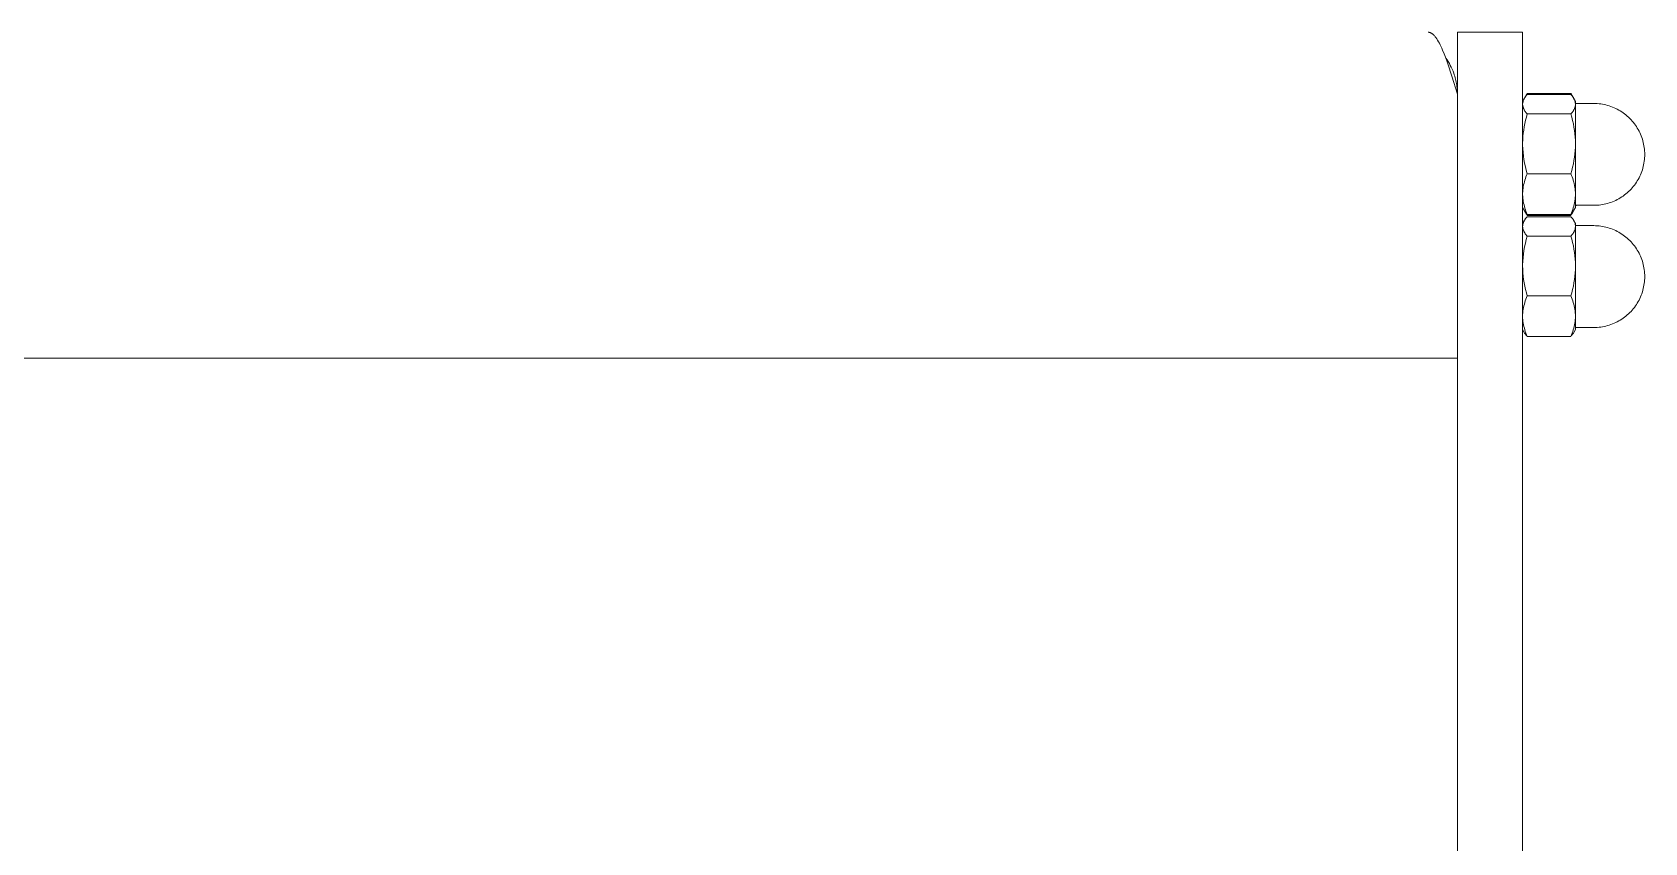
# Model space of a CAD drawing. Header units: millimetres. Extents: x -152 to 4236, y -557 to 2576.
# Drawn here: x 1766.3 to 1964.3, y 2338.3 to 2437.9 of the extents above; entities that cross this region are included whole.
import ezdxf

# ---------------------------------------------------------------- set-up
doc = ezdxf.new("R2010")
doc.units = ezdxf.units.MM
doc.layers.add('ZANO_R', color=7, linetype='Continuous', lineweight=0)

msp = doc.modelspace()

# ---------------------------------------------------------------- linework, layer by layer
at = {"layer": 'ZANO_R'}
for p, q in [((1937.73, 2437.86), (1937.7, 2437.86)), ((1937.75, 2437.86), (1937.73, 2437.86)), ((1937.77, 2437.85), (1937.75, 2437.86)), ((1937.8, 2437.85), (1937.77, 2437.85)), ((1937.82, 2437.85), (1937.8, 2437.85)), ((1937.84, 2437.84), (1937.82, 2437.85)), ((1937.86, 2437.84), (1937.84, 2437.84)), ((1937.88, 2437.83), (1937.86, 2437.84)), ((1937.9, 2437.83), (1937.88, 2437.83)), ((1937.91, 2437.83), (1937.9, 2437.83)), ((1937.94, 2437.82), (1937.91, 2437.83)), ((1937.96, 2437.81), (1937.94, 2437.82)), ((1937.99, 2437.8), (1937.96, 2437.81)), ((1938.01, 2437.79), (1937.99, 2437.8)), ((1938.04, 2437.78), (1938.01, 2437.79)), ((1938.06, 2437.76), (1938.04, 2437.78)), ((1938.09, 2437.75), (1938.06, 2437.76)), ((1938.11, 2437.74), (1938.09, 2437.75)), ((1938.13, 2437.72), (1938.11, 2437.74)), ((1938.16, 2437.71), (1938.13, 2437.72)), ((1938.18, 2437.69), (1938.16, 2437.71)), ((1938.2, 2437.68), (1938.18, 2437.69)), ((1938.22, 2437.66), (1938.2, 2437.68)), ((1938.25, 2437.65), (1938.22, 2437.66)), ((1938.27, 2437.63), (1938.25, 2437.65)), ((1938.29, 2437.61), (1938.27, 2437.63)), ((1938.32, 2437.58), (1938.29, 2437.61)), ((1938.35, 2437.56), (1938.32, 2437.58)), ((1938.37, 2437.54), (1938.35, 2437.56)), ((1938.42, 2437.49), (1938.37, 2437.54)), ((1938.47, 2437.44), (1938.42, 2437.49)), ((1938.53, 2437.37), (1938.47, 2437.44)), ((1949.3, 2437.86), (1941.3, 2437.86)), ((1941.3, 2437.86), (1941.3, 2430.26)), ((1949.3, 2437.86), (1949.3, 2427.86)), ((1938.58, 2437.31), (1938.53, 2437.37)), ((1938.63, 2437.24), (1938.58, 2437.31)), ((1938.68, 2437.17), (1938.63, 2437.24)), ((1938.73, 2437.1), (1938.68, 2437.17)), ((1938.78, 2437.03), (1938.73, 2437.1)), ((1938.87, 2436.89), (1938.78, 2437.03)), ((1938.98, 2436.7), (1938.87, 2436.89)), ((1939.09, 2436.51), (1938.98, 2436.7)), ((1939.19, 2436.32), (1939.09, 2436.51)), ((1939.28, 2436.13), (1939.19, 2436.32)), ((1939.39, 2435.9), (1939.28, 2436.13)), ((1939.49, 2435.67), (1939.39, 2435.9)), ((1939.68, 2435.19), (1939.49, 2435.67)), ((1939.92, 2434.58), (1939.68, 2435.19)), ((1939.88, 2434.69), (1940.03, 2434.47)), ((1940.13, 2433.97), (1939.92, 2434.58)), ((1940.03, 2434.47), (1940.17, 2434.25)), ((1940.63, 2432.46), (1940.13, 2433.97)), ((1940.17, 2434.25), (1940.31, 2434.02)), ((1940.31, 2434.02), (1940.43, 2433.79)), ((1940.43, 2433.79), (1940.55, 2433.55)), ((1940.55, 2433.55), (1940.66, 2433.31)), ((1941.3, 2430.26), (1940.63, 2432.46)), ((1940.66, 2433.31), (1940.77, 2433.07)), ((1940.77, 2433.07), (1940.86, 2432.82)), ((1940.86, 2432.82), (1940.92, 2432.64)), ((1940.92, 2432.64), (1940.98, 2432.46)), ((1940.98, 2432.46), (1941.03, 2432.28)), ((1941.03, 2432.28), (1941.08, 2432.1)), ((1941.08, 2432.1), (1941.12, 2431.92)), ((1941.12, 2431.92), (1941.16, 2431.74)), ((1941.16, 2431.74), (1941.19, 2431.56)), ((1941.19, 2431.56), (1941.22, 2431.37)), ((1941.22, 2431.37), (1941.25, 2431.19)), ((1941.25, 2431.19), (1941.27, 2431)), ((1941.27, 2431), (1941.28, 2430.82)), ((1941.28, 2430.82), (1941.3, 2430.63)), ((1941.3, 2430.63), (1941.3, 2430.63)), ((1941.3, 2430.63), (1941.3, 2430.37)), ((1941.3, 2427.86), (1941.3, 2430.26)), ((1949.3, 2429.36), (1949.5, 2429.7)), ((1949.39, 2429.44), (1949.41, 2429.5)), ((1949.41, 2429.5), (1949.43, 2429.56)), ((1949.43, 2429.56), (1949.46, 2429.61)), ((1949.46, 2429.61), (1949.48, 2429.67)), ((1949.48, 2429.67), (1949.51, 2429.73)), ((1949.51, 2429.73), (1949.54, 2429.78)), ((1949.54, 2429.77), (1949.76, 2430.14)), ((1949.54, 2429.78), (1949.57, 2429.83)), ((1949.57, 2429.83), (1949.61, 2429.88)), ((1949.61, 2429.88), (1949.64, 2429.93)), ((1949.63, 2429.89), (1949.69, 2430.01)), ((1949.64, 2429.93), (1949.68, 2429.98)), ((1949.68, 2429.98), (1949.72, 2430.03)), ((1949.69, 2430.01), (1949.75, 2430.13)), ((1949.72, 2430.03), (1949.76, 2430.08)), ((1949.75, 2430.13), (1949.82, 2430.24)), ((1949.76, 2430.08), (1949.8, 2430.12)), ((1949.8, 2430.12), (1949.84, 2430.17)), ((1949.82, 2430.24), (1949.88, 2430.35)), ((1949.84, 2430.17), (1949.88, 2430.21)), ((1955.22, 2430.35), (1949.88, 2430.35)), ((1955.22, 2430.21), (1949.88, 2430.21)), ((1955.22, 2430.35), (1955.29, 2430.24)), ((1955.22, 2430.21), (1955.27, 2430.17)), ((1955.27, 2430.17), (1955.31, 2430.12)), ((1955.29, 2430.24), (1955.36, 2430.13)), ((1955.31, 2430.12), (1955.35, 2430.08)), ((1955.35, 2430.14), (1955.57, 2429.77)), ((1955.35, 2430.08), (1955.39, 2430.03)), ((1955.36, 2430.13), (1955.42, 2430.01)), ((1955.39, 2430.03), (1955.43, 2429.98)), ((1955.42, 2430.01), (1955.48, 2429.89)), ((1955.43, 2429.98), (1955.47, 2429.93)), ((1955.47, 2429.93), (1955.5, 2429.88)), ((1955.5, 2429.88), (1955.54, 2429.83)), ((1955.54, 2429.83), (1955.57, 2429.78)), ((1955.57, 2429.78), (1955.6, 2429.73)), ((1955.6, 2429.73), (1955.63, 2429.67)), ((1955.61, 2429.7), (1955.8, 2429.36)), ((1955.63, 2429.67), (1955.65, 2429.61)), ((1955.65, 2429.61), (1955.68, 2429.56)), ((1955.68, 2429.56), (1955.7, 2429.5)), ((1955.7, 2429.5), (1955.72, 2429.44)), ((1941.3, 2033.86), (1941.3, 2427.86)), ((1949.3, 2429.02), (1949.31, 2429.08)), ((1949.3, 2427.86), (1949.3, 2033.86)), ((1949.31, 2429.08), (1949.32, 2429.14)), ((1949.31, 2428.92), (1949.31, 2428.98)), ((1949.32, 2428.86), (1949.31, 2428.92)), ((1949.32, 2429.14), (1949.33, 2429.21)), ((1949.34, 2428.8), (1949.32, 2428.86)), ((1949.33, 2429.21), (1949.34, 2429.27)), ((1949.34, 2429.27), (1949.36, 2429.33)), ((1949.35, 2428.74), (1949.34, 2428.8)), ((1949.37, 2428.68), (1949.35, 2428.74)), ((1949.36, 2429.33), (1949.37, 2429.38)), ((1949.37, 2429.38), (1949.39, 2429.44)), ((1949.39, 2428.62), (1949.37, 2428.68)), ((1949.41, 2428.56), (1949.39, 2428.62)), ((1949.43, 2428.5), (1949.41, 2428.56)), ((1949.45, 2428.44), (1949.43, 2428.5)), ((1949.48, 2428.39), (1949.45, 2428.44)), ((1949.51, 2428.33), (1949.48, 2428.39)), ((1949.54, 2428.27), (1949.51, 2428.33)), ((1949.57, 2428.22), (1949.54, 2428.27)), ((1949.6, 2428.17), (1949.57, 2428.22)), ((1949.64, 2428.12), (1949.6, 2428.17)), ((1949.68, 2428.07), (1949.64, 2428.12)), ((1949.71, 2428.02), (1949.68, 2428.07)), ((1949.75, 2427.97), (1949.71, 2428.02)), ((1949.8, 2427.92), (1949.75, 2427.97)), ((1949.77, 2427.44), (1949.88, 2427.83)), ((1949.84, 2427.88), (1949.8, 2427.92)), ((1949.88, 2427.83), (1949.84, 2427.88)), ((1949.88, 2427.83), (1955.22, 2427.83)), ((1955.27, 2427.88), (1955.22, 2427.83)), ((1955.22, 2427.83), (1955.34, 2427.44)), ((1955.31, 2427.92), (1955.27, 2427.88)), ((1955.35, 2427.97), (1955.31, 2427.92)), ((1955.39, 2428.01), (1955.35, 2427.97)), ((1955.43, 2428.06), (1955.39, 2428.01)), ((1955.47, 2428.11), (1955.43, 2428.06)), ((1955.5, 2428.16), (1955.47, 2428.11)), ((1955.54, 2428.21), (1955.5, 2428.16)), ((1955.57, 2428.27), (1955.54, 2428.21)), ((1955.6, 2428.32), (1955.57, 2428.27)), ((1955.63, 2428.37), (1955.6, 2428.32)), ((1955.65, 2428.43), (1955.63, 2428.37)), ((1955.68, 2428.49), (1955.65, 2428.43)), ((1955.7, 2428.54), (1955.68, 2428.49)), ((1955.72, 2428.6), (1955.7, 2428.54)), ((1955.72, 2429.44), (1955.74, 2429.38)), ((1955.74, 2428.66), (1955.72, 2428.6)), ((1955.74, 2429.38), (1955.75, 2429.33)), ((1955.75, 2428.72), (1955.74, 2428.66)), ((1955.75, 2429.33), (1955.77, 2429.27)), ((1955.77, 2428.78), (1955.75, 2428.72)), ((1955.77, 2429.27), (1955.78, 2429.21)), ((1955.78, 2428.84), (1955.77, 2428.78)), ((1955.78, 2429.21), (1955.79, 2429.14)), ((1955.79, 2428.9), (1955.78, 2428.84)), ((1955.79, 2429.14), (1955.8, 2429.08)), ((1955.8, 2428.96), (1955.79, 2428.9)), ((1955.8, 2429.06), (1955.8, 2429.36)), ((1955.8, 2429.08), (1955.8, 2429.02)), ((1955.8, 2429.02), (1955.8, 2428.96)), ((1955.8, 2424.29), (1955.8, 2428.99)), ((1955.81, 2429.21), (1955.81, 2429.21)), ((1955.81, 2429.21), (1955.81, 2429.21)), ((1955.81, 2429.21), (1955.81, 2429.2)), ((1955.81, 2429.2), (1955.81, 2429.2)), ((1955.81, 2429.2), (1955.81, 2429.19)), ((1955.81, 2429.19), (1955.81, 2429.19)), ((1955.81, 2429.19), (1955.81, 2429.19)), ((1955.81, 2429.19), (1955.81, 2429.18)), ((1955.81, 2429.18), (1955.82, 2429.18)), ((1955.82, 2429.18), (1955.82, 2429.17)), ((1955.82, 2429.17), (1955.82, 2429.17)), ((1955.82, 2429.17), (1955.82, 2429.17)), ((1955.82, 2429.17), (1955.82, 2429.16)), ((1955.82, 2429.16), (1955.82, 2429.16)), ((1955.82, 2429.16), (1955.83, 2429.16)), ((1955.83, 2429.16), (1955.83, 2429.15)), ((1955.83, 2429.15), (1955.83, 2429.15)), ((1955.83, 2429.15), (1955.83, 2429.15)), ((1955.83, 2429.15), (1955.84, 2429.14)), ((1955.84, 2429.14), (1955.84, 2429.14)), ((1955.84, 2429.14), (1955.84, 2429.14)), ((1955.84, 2429.14), (1955.85, 2429.14)), ((1955.85, 2429.14), (1955.85, 2429.13)), ((1955.85, 2429.13), (1955.85, 2429.13)), ((1955.85, 2429.13), (1955.86, 2429.13)), ((1955.86, 2429.13), (1955.86, 2429.13)), ((1955.86, 2429.13), (1955.86, 2429.12)), ((1955.86, 2429.12), (1955.87, 2429.12)), ((1955.87, 2429.12), (1955.87, 2429.12)), ((1955.87, 2429.12), (1955.87, 2429.12)), ((1955.87, 2429.12), (1955.88, 2429.12)), ((1955.88, 2429.12), (1955.88, 2429.11)), ((1955.88, 2429.11), (1955.88, 2429.11)), ((1955.88, 2429.11), (1955.89, 2429.11)), ((1955.89, 2429.11), (1955.89, 2429.11)), ((1955.89, 2429.11), (1955.9, 2429.11)), ((1955.9, 2429.11), (1955.9, 2429.11)), ((1955.9, 2429.11), (1955.9, 2429.11)), ((1955.9, 2429.11), (1955.91, 2429.11)), ((1955.91, 2429.11), (1955.91, 2429.11)), ((1955.91, 2429.11), (1955.92, 2429.11)), ((1955.92, 2429.11), (1958.05, 2429.11)), ((1955.92, 2429.11), (1955.92, 2429.11)), ((1955.92, 2429.11), (1955.92, 2429.11)), ((1958.05, 2429.11), (1958.27, 2429.1)), ((1958.27, 2429.1), (1958.48, 2429.09)), ((1958.48, 2429.09), (1958.69, 2429.07)), ((1958.69, 2429.07), (1958.91, 2429.05)), ((1958.91, 2429.05), (1959.12, 2429.02)), ((1959.12, 2429.02), (1959.33, 2428.98)), ((1959.33, 2428.98), (1959.53, 2428.93)), ((1959.53, 2428.93), (1959.74, 2428.87)), ((1959.74, 2428.87), (1959.95, 2428.81)), ((1959.95, 2428.81), (1960.15, 2428.75)), ((1960.15, 2428.75), (1960.35, 2428.67)), ((1960.35, 2428.67), (1960.54, 2428.59)), ((1960.54, 2428.59), (1960.74, 2428.5)), ((1960.74, 2428.5), (1960.93, 2428.41)), ((1960.93, 2428.41), (1961.12, 2428.3)), ((1961.12, 2428.3), (1961.3, 2428.2)), ((1961.3, 2428.2), (1961.48, 2428.08)), ((1961.48, 2428.08), (1961.66, 2427.96)), ((1961.66, 2427.96), (1961.83, 2427.84)), ((1961.83, 2427.84), (1962, 2427.7)), ((1962, 2427.7), (1962.16, 2427.57)), ((1962.16, 2427.57), (1962.32, 2427.42)), ((1949.38, 2425.45), (1949.44, 2425.85)), ((1949.44, 2425.85), (1949.5, 2426.25)), ((1949.5, 2426.25), (1949.58, 2426.65)), ((1949.58, 2426.65), (1949.67, 2427.05)), ((1949.67, 2427.05), (1949.77, 2427.44)), ((1955.34, 2427.44), (1955.44, 2427.03)), ((1955.44, 2427.03), (1955.54, 2426.63)), ((1955.54, 2426.63), (1955.61, 2426.22)), ((1955.61, 2426.22), (1955.68, 2425.81)), ((1955.68, 2425.81), (1955.73, 2425.4)), ((1962.32, 2427.42), (1962.47, 2427.28)), ((1962.47, 2427.28), (1962.62, 2427.12)), ((1962.62, 2427.12), (1962.77, 2426.96)), ((1962.77, 2426.96), (1962.9, 2426.8)), ((1962.9, 2426.8), (1963.03, 2426.63)), ((1963.03, 2426.63), (1963.16, 2426.46)), ((1963.16, 2426.46), (1963.28, 2426.28)), ((1963.28, 2426.28), (1963.39, 2426.1)), ((1963.39, 2426.1), (1963.5, 2425.92)), ((1963.5, 2425.92), (1963.6, 2425.73)), ((1963.6, 2425.73), (1963.7, 2425.54)), ((1963.7, 2425.54), (1963.79, 2425.35)), ((1949.3, 2424.23), (1949.32, 2424.64)), ((1949.32, 2423.55), (1949.31, 2424)), ((1949.32, 2424.64), (1949.35, 2425.04)), ((1949.36, 2423.11), (1949.32, 2423.55)), ((1949.35, 2425.04), (1949.38, 2425.45)), ((1955.73, 2425.4), (1955.77, 2424.99)), ((1955.77, 2424.99), (1955.79, 2424.57)), ((1955.79, 2423.74), (1955.77, 2423.33)), ((1955.79, 2424.57), (1955.8, 2424.16)), ((1955.8, 2424.16), (1955.79, 2423.74)), ((1955.8, 2418.11), (1955.8, 2423.99)), ((1963.79, 2425.35), (1963.87, 2425.15)), ((1963.87, 2425.15), (1963.94, 2424.95)), ((1963.94, 2424.95), (1964.01, 2424.75)), ((1964.01, 2424.75), (1964.07, 2424.54)), ((1964.07, 2424.54), (1964.13, 2424.34)), ((1964.13, 2424.34), (1964.17, 2424.13)), ((1964.17, 2424.13), (1964.21, 2423.92)), ((1964.21, 2423.92), (1964.25, 2423.71)), ((1964.25, 2423.71), (1964.27, 2423.5)), ((1949.41, 2422.66), (1949.36, 2423.11)), ((1949.47, 2422.22), (1949.41, 2422.66)), ((1949.55, 2421.78), (1949.47, 2422.22)), ((1949.65, 2421.34), (1949.55, 2421.78)), ((1955.54, 2421.69), (1955.44, 2421.28)), ((1955.61, 2422.09), (1955.54, 2421.69)), ((1955.68, 2422.5), (1955.61, 2422.09)), ((1955.73, 2422.92), (1955.68, 2422.5)), ((1955.77, 2423.33), (1955.73, 2422.92)), ((1964.17, 2421.58), (1964.13, 2421.38)), ((1964.21, 2421.79), (1964.17, 2421.58)), ((1964.25, 2422.01), (1964.21, 2421.79)), ((1964.27, 2422.22), (1964.25, 2422.01)), ((1964.27, 2423.5), (1964.29, 2423.28)), ((1964.29, 2422.43), (1964.27, 2422.22)), ((1964.29, 2423.28), (1964.3, 2423.07)), ((1964.3, 2422.64), (1964.29, 2422.43)), ((1964.3, 2423.07), (1964.3, 2422.86)), ((1964.3, 2422.86), (1964.3, 2422.64)), ((1949.53, 2419.51), (1949.59, 2419.71)), ((1949.59, 2419.71), (1949.65, 2419.91)), ((1949.76, 2420.91), (1949.65, 2421.34)), ((1949.65, 2419.91), (1949.72, 2420.1)), ((1949.72, 2420.1), (1949.8, 2420.29)), ((1949.88, 2420.48), (1949.76, 2420.91)), ((1949.8, 2420.29), (1949.88, 2420.48)), ((1949.88, 2420.48), (1955.22, 2420.48)), ((1955.34, 2420.88), (1955.22, 2420.48)), ((1955.22, 2420.48), (1955.31, 2420.28)), ((1955.31, 2420.28), (1955.39, 2420.09)), ((1955.44, 2421.28), (1955.34, 2420.88)), ((1955.39, 2420.09), (1955.47, 2419.88)), ((1955.47, 2419.88), (1955.53, 2419.68)), ((1955.53, 2419.68), (1955.59, 2419.47)), ((1963.39, 2419.61), (1963.28, 2419.43)), ((1963.5, 2419.79), (1963.39, 2419.61)), ((1963.6, 2419.98), (1963.5, 2419.79)), ((1963.7, 2420.17), (1963.6, 2419.98)), ((1963.79, 2420.37), (1963.7, 2420.17)), ((1963.87, 2420.56), (1963.79, 2420.37)), ((1963.94, 2420.76), (1963.87, 2420.56)), ((1964.01, 2420.97), (1963.94, 2420.76)), ((1964.07, 2421.17), (1964.01, 2420.97)), ((1964.13, 2421.38), (1964.07, 2421.17)), ((1949.31, 2418.08), (1949.32, 2418.29)), ((1949.32, 2417.67), (1949.31, 2417.88)), ((1949.32, 2418.29), (1949.34, 2418.5)), ((1949.34, 2417.47), (1949.32, 2417.67)), ((1949.34, 2418.5), (1949.36, 2418.7)), ((1949.36, 2418.7), (1949.39, 2418.91)), ((1949.39, 2418.91), (1949.43, 2419.11)), ((1949.43, 2419.11), (1949.48, 2419.31)), ((1949.48, 2419.31), (1949.53, 2419.51)), ((1955.59, 2419.47), (1955.64, 2419.27)), ((1955.64, 2419.27), (1955.69, 2419.06)), ((1955.69, 2419.06), (1955.73, 2418.85)), ((1955.73, 2418.85), (1955.76, 2418.63)), ((1955.76, 2418.63), (1955.78, 2418.42)), ((1955.78, 2418.42), (1955.8, 2418.21)), ((1955.8, 2417.78), (1955.78, 2417.56)), ((1955.8, 2418.21), (1955.8, 2417.99)), ((1955.8, 2417.99), (1955.8, 2417.78)), ((1955.8, 2416.36), (1955.8, 2417.9)), ((1961.48, 2417.63), (1961.3, 2417.52)), ((1961.66, 2417.75), (1961.48, 2417.63)), ((1961.83, 2417.88), (1961.66, 2417.75)), ((1962, 2418.01), (1961.83, 2417.88)), ((1962.16, 2418.15), (1962, 2418.01)), ((1962.32, 2418.29), (1962.16, 2418.15)), ((1962.47, 2418.44), (1962.32, 2418.29)), ((1962.62, 2418.59), (1962.47, 2418.44)), ((1962.77, 2418.75), (1962.62, 2418.59)), ((1962.9, 2418.91), (1962.77, 2418.75)), ((1963.03, 2419.08), (1962.9, 2418.91)), ((1963.16, 2419.25), (1963.03, 2419.08)), ((1963.28, 2419.43), (1963.16, 2419.25)), ((1949.51, 2416), (1949.3, 2416.36)), ((1949.36, 2417.26), (1949.34, 2417.47)), ((1949.39, 2417.06), (1949.36, 2417.26)), ((1949.43, 2416.86), (1949.39, 2417.06)), ((1949.48, 2416.66), (1949.43, 2416.86)), ((1949.53, 2416.46), (1949.48, 2416.66)), ((1949.51, 2416), (1949.55, 2415.93)), ((1949.59, 2416.27), (1949.53, 2416.46)), ((1949.78, 2415.53), (1949.54, 2415.94)), ((1949.55, 2415.93), (1949.6, 2415.85)), ((1949.65, 2416.07), (1949.59, 2416.27)), ((1949.6, 2415.85), (1949.66, 2415.78)), ((1949.63, 2415.82), (1949.69, 2415.69)), ((1949.72, 2415.88), (1949.65, 2416.07)), ((1949.66, 2415.78), (1949.71, 2415.71)), ((1949.69, 2415.69), (1949.76, 2415.57)), ((1949.71, 2415.71), (1949.77, 2415.64)), ((1949.79, 2415.53), (1949.71, 2415.71)), ((1949.8, 2415.69), (1949.72, 2415.88)), ((1949.77, 2415.64), (1949.82, 2415.57)), ((1949.88, 2415.5), (1949.8, 2415.69)), ((1955.31, 2415.7), (1955.22, 2415.5)), ((1955.28, 2415.57), (1955.34, 2415.64)), ((1955.39, 2415.9), (1955.31, 2415.7)), ((1955.4, 2415.71), (1955.31, 2415.53)), ((1955.57, 2415.94), (1955.33, 2415.53)), ((1955.34, 2415.64), (1955.4, 2415.71)), ((1955.35, 2415.57), (1955.42, 2415.69)), ((1955.47, 2416.1), (1955.39, 2415.9)), ((1955.4, 2415.71), (1955.45, 2415.78)), ((1955.42, 2415.69), (1955.48, 2415.82)), ((1955.45, 2415.78), (1955.5, 2415.85)), ((1955.53, 2416.3), (1955.47, 2416.1)), ((1955.5, 2415.85), (1955.55, 2415.93)), ((1955.59, 2416.51), (1955.53, 2416.3)), ((1955.55, 2415.93), (1955.6, 2416)), ((1955.64, 2416.72), (1955.59, 2416.51)), ((1955.8, 2416.36), (1955.6, 2416)), ((1955.69, 2416.93), (1955.64, 2416.72)), ((1955.73, 2417.14), (1955.69, 2416.93)), ((1955.76, 2417.35), (1955.73, 2417.14)), ((1955.78, 2417.56), (1955.76, 2417.35)), ((1955.82, 2416.54), (1955.81, 2416.53)), ((1955.81, 2416.53), (1955.81, 2416.53)), ((1955.81, 2416.53), (1955.81, 2416.53)), ((1955.81, 2416.53), (1955.81, 2416.52)), ((1955.81, 2416.52), (1955.81, 2416.52)), ((1955.81, 2416.52), (1955.81, 2416.51)), ((1955.81, 2416.52), (1955.81, 2416.5)), ((1955.81, 2416.51), (1955.81, 2416.51)), ((1955.81, 2416.51), (1955.81, 2416.51)), ((1955.83, 2416.55), (1955.82, 2416.55)), ((1955.82, 2416.55), (1955.82, 2416.55)), ((1955.82, 2416.55), (1955.82, 2416.54)), ((1955.82, 2416.54), (1955.82, 2416.54)), ((1955.82, 2416.54), (1955.82, 2416.54)), ((1955.84, 2416.57), (1955.83, 2416.56)), ((1955.83, 2416.56), (1955.83, 2416.56)), ((1955.83, 2416.56), (1955.83, 2416.56)), ((1955.83, 2416.56), (1955.83, 2416.55)), ((1955.85, 2416.58), (1955.84, 2416.58)), ((1955.84, 2416.58), (1955.84, 2416.57)), ((1955.84, 2416.57), (1955.84, 2416.57)), ((1955.84, 2416.57), (1955.84, 2416.57)), ((1955.86, 2416.59), (1955.85, 2416.58)), ((1955.85, 2416.58), (1955.85, 2416.58)), ((1955.85, 2416.58), (1955.85, 2416.58)), ((1955.87, 2416.59), (1955.86, 2416.59)), ((1955.86, 2416.59), (1955.86, 2416.59)), ((1955.88, 2416.6), (1955.87, 2416.59)), ((1955.87, 2416.59), (1955.87, 2416.59)), ((1955.87, 2416.59), (1955.87, 2416.59)), ((1955.89, 2416.6), (1955.88, 2416.6)), ((1955.88, 2416.6), (1955.88, 2416.6)), ((1955.88, 2416.6), (1955.88, 2416.6)), ((1955.9, 2416.6), (1955.89, 2416.6)), ((1955.89, 2416.6), (1955.89, 2416.6)), ((1955.91, 2416.61), (1955.9, 2416.6)), ((1955.9, 2416.6), (1955.9, 2416.6)), ((1955.9, 2416.6), (1955.9, 2416.6)), ((1955.92, 2416.61), (1955.91, 2416.61)), ((1955.91, 2416.61), (1955.91, 2416.61)), ((1955.92, 2416.61), (1955.92, 2416.61)), ((1955.92, 2416.61), (1955.92, 2416.61)), ((1958.05, 2416.61), (1955.92, 2416.61)), ((1958.27, 2416.61), (1958.05, 2416.61)), ((1958.48, 2416.62), (1958.27, 2416.61)), ((1958.69, 2416.64), (1958.48, 2416.62)), ((1958.91, 2416.66), (1958.69, 2416.64)), ((1959.12, 2416.7), (1958.91, 2416.66)), ((1959.33, 2416.74), (1959.12, 2416.7)), ((1959.53, 2416.78), (1959.33, 2416.74)), ((1959.74, 2416.84), (1959.53, 2416.78)), ((1959.95, 2416.9), (1959.74, 2416.84)), ((1960.15, 2416.97), (1959.95, 2416.9)), ((1960.35, 2417.04), (1960.15, 2416.97)), ((1960.54, 2417.12), (1960.35, 2417.04)), ((1960.74, 2417.21), (1960.54, 2417.12)), ((1960.93, 2417.31), (1960.74, 2417.21)), ((1961.12, 2417.41), (1960.93, 2417.31)), ((1961.3, 2417.52), (1961.12, 2417.41)), ((1949.3, 2414.36), (1949.5, 2414.7)), ((1949.3, 2414.02), (1949.31, 2414.08)), ((1949.31, 2413.93), (1949.3, 2413.99)), ((1949.31, 2414.08), (1949.32, 2414.14)), ((1949.32, 2413.87), (1949.31, 2413.93)), ((1949.32, 2414.14), (1949.33, 2414.21)), ((1949.33, 2413.81), (1949.32, 2413.87)), ((1949.33, 2414.21), (1949.34, 2414.27)), ((1949.35, 2413.75), (1949.33, 2413.81)), ((1949.34, 2414.27), (1949.36, 2414.33)), ((1949.36, 2413.69), (1949.35, 2413.75)), ((1949.36, 2414.33), (1949.37, 2414.38)), ((1949.38, 2413.62), (1949.36, 2413.69)), ((1949.37, 2414.38), (1949.39, 2414.44)), ((1949.4, 2413.57), (1949.38, 2413.62)), ((1949.39, 2414.44), (1949.41, 2414.5)), ((1949.41, 2414.5), (1949.43, 2414.56)), ((1949.43, 2414.56), (1949.46, 2414.61)), ((1949.46, 2414.61), (1949.48, 2414.67)), ((1949.48, 2414.67), (1949.51, 2414.73)), ((1949.51, 2414.73), (1949.54, 2414.78)), ((1949.54, 2414.78), (1949.57, 2414.83)), ((1949.57, 2414.83), (1949.61, 2414.88)), ((1949.61, 2414.88), (1949.64, 2414.93)), ((1949.64, 2414.93), (1949.68, 2414.98)), ((1949.68, 2414.98), (1949.72, 2415.03)), ((1949.72, 2415.03), (1949.76, 2415.08)), ((1949.76, 2415.08), (1949.8, 2415.12)), ((1949.78, 2415.53), (1949.83, 2415.44)), ((1949.88, 2415.36), (1949.79, 2415.53)), ((1949.8, 2415.12), (1949.84, 2415.17)), ((1949.82, 2415.57), (1949.88, 2415.5)), ((1949.83, 2415.44), (1949.88, 2415.36)), ((1949.84, 2415.17), (1949.88, 2415.21)), ((1949.88, 2415.5), (1955.22, 2415.5)), ((1949.88, 2415.36), (1955.22, 2415.36)), ((1955.22, 2415.21), (1949.88, 2415.21)), ((1955.22, 2415.5), (1955.28, 2415.57)), ((1955.31, 2415.53), (1955.22, 2415.36)), ((1955.22, 2415.36), (1955.28, 2415.44)), ((1955.22, 2415.21), (1955.27, 2415.17)), ((1955.27, 2415.17), (1955.31, 2415.12)), ((1955.28, 2415.44), (1955.33, 2415.53)), ((1955.31, 2415.12), (1955.35, 2415.08)), ((1955.35, 2415.08), (1955.39, 2415.03)), ((1955.39, 2415.03), (1955.43, 2414.98)), ((1955.43, 2414.98), (1955.47, 2414.93)), ((1955.47, 2414.93), (1955.5, 2414.88)), ((1955.5, 2414.88), (1955.54, 2414.83)), ((1955.54, 2414.83), (1955.57, 2414.78)), ((1955.57, 2414.78), (1955.6, 2414.73)), ((1955.6, 2414.73), (1955.63, 2414.67)), ((1955.61, 2414.7), (1955.8, 2414.36)), ((1955.63, 2414.67), (1955.65, 2414.61)), ((1955.65, 2414.61), (1955.68, 2414.56)), ((1955.68, 2414.56), (1955.7, 2414.5)), ((1955.7, 2414.5), (1955.72, 2414.44)), ((1955.72, 2414.44), (1955.74, 2414.38)), ((1955.74, 2413.66), (1955.72, 2413.6)), ((1955.74, 2414.38), (1955.75, 2414.33)), ((1955.75, 2413.72), (1955.74, 2413.66)), ((1955.75, 2414.33), (1955.77, 2414.27)), ((1955.77, 2413.78), (1955.75, 2413.72)), ((1955.77, 2414.27), (1955.78, 2414.21)), ((1955.78, 2413.84), (1955.77, 2413.78)), ((1955.78, 2414.21), (1955.79, 2414.14)), ((1955.79, 2413.9), (1955.78, 2413.84)), ((1955.79, 2414.14), (1955.8, 2414.08)), ((1955.8, 2413.96), (1955.79, 2413.9)), ((1955.8, 2414.06), (1955.8, 2414.36)), ((1955.8, 2414.08), (1955.8, 2414.02)), ((1955.8, 2414.02), (1955.8, 2413.96)), ((1955.8, 2409.29), (1955.8, 2413.99)), ((1955.81, 2414.21), (1955.81, 2414.21)), ((1955.81, 2414.21), (1955.81, 2414.21)), ((1955.81, 2414.21), (1955.81, 2414.2)), ((1955.81, 2414.2), (1955.81, 2414.2)), ((1955.81, 2414.2), (1955.81, 2414.19)), ((1955.81, 2414.19), (1955.81, 2414.19)), ((1955.81, 2414.19), (1955.81, 2414.19)), ((1955.81, 2414.19), (1955.81, 2414.18)), ((1955.81, 2414.18), (1955.82, 2414.18)), ((1955.82, 2414.18), (1955.82, 2414.17)), ((1955.82, 2414.17), (1955.82, 2414.17)), ((1955.82, 2414.17), (1955.82, 2414.17)), ((1955.82, 2414.17), (1955.82, 2414.16)), ((1955.82, 2414.16), (1955.82, 2414.16)), ((1955.82, 2414.16), (1955.83, 2414.16)), ((1955.83, 2414.16), (1955.83, 2414.15)), ((1955.83, 2414.15), (1955.83, 2414.15)), ((1955.83, 2414.15), (1955.83, 2414.15)), ((1955.83, 2414.15), (1955.84, 2414.14)), ((1955.84, 2414.14), (1955.84, 2414.14)), ((1955.84, 2414.14), (1955.84, 2414.14)), ((1955.84, 2414.14), (1955.85, 2414.14)), ((1955.85, 2414.14), (1955.85, 2414.13)), ((1955.85, 2414.13), (1955.85, 2414.13)), ((1955.85, 2414.13), (1955.86, 2414.13)), ((1955.86, 2414.13), (1955.86, 2414.13)), ((1955.86, 2414.13), (1955.86, 2414.12)), ((1955.86, 2414.12), (1955.87, 2414.12)), ((1955.87, 2414.12), (1955.87, 2414.12)), ((1955.87, 2414.12), (1955.87, 2414.12)), ((1955.87, 2414.12), (1955.88, 2414.12)), ((1955.88, 2414.12), (1955.88, 2414.11)), ((1955.88, 2414.11), (1955.88, 2414.11)), ((1955.88, 2414.11), (1955.89, 2414.11)), ((1955.89, 2414.11), (1955.89, 2414.11)), ((1955.89, 2414.11), (1955.9, 2414.11)), ((1955.9, 2414.11), (1955.9, 2414.11)), ((1955.9, 2414.11), (1955.9, 2414.11)), ((1955.9, 2414.11), (1955.91, 2414.11)), ((1955.91, 2414.11), (1955.91, 2414.11)), ((1955.91, 2414.11), (1955.92, 2414.11)), ((1955.92, 2414.11), (1958.05, 2414.11)), ((1955.92, 2414.11), (1955.92, 2414.11)), ((1955.92, 2414.11), (1955.92, 2414.11)), ((1958.05, 2414.11), (1958.27, 2414.1)), ((1958.27, 2414.1), (1958.48, 2414.09)), ((1958.48, 2414.09), (1958.69, 2414.07)), ((1958.69, 2414.07), (1958.91, 2414.05)), ((1958.91, 2414.05), (1959.12, 2414.02)), ((1959.12, 2414.02), (1959.33, 2413.98)), ((1959.33, 2413.98), (1959.53, 2413.93)), ((1959.53, 2413.93), (1959.74, 2413.87)), ((1959.74, 2413.87), (1959.95, 2413.81)), ((1959.95, 2413.81), (1960.15, 2413.75)), ((1960.15, 2413.75), (1960.35, 2413.67)), ((1960.35, 2413.67), (1960.54, 2413.59)), ((1949.43, 2413.51), (1949.4, 2413.57)), ((1949.45, 2413.45), (1949.43, 2413.51)), ((1949.48, 2413.39), (1949.45, 2413.45)), ((1949.5, 2413.33), (1949.48, 2413.39)), ((1949.53, 2413.28), (1949.5, 2413.33)), ((1949.57, 2413.22), (1949.53, 2413.28)), ((1949.55, 2411.52), (1949.65, 2411.96)), ((1949.6, 2413.17), (1949.57, 2413.22)), ((1949.64, 2413.12), (1949.6, 2413.17)), ((1949.67, 2413.07), (1949.64, 2413.12)), ((1949.65, 2411.96), (1949.76, 2412.4)), ((1949.71, 2413.02), (1949.67, 2413.07)), ((1949.75, 2412.97), (1949.71, 2413.02)), ((1949.8, 2412.92), (1949.75, 2412.97)), ((1949.76, 2412.4), (1949.88, 2412.83)), ((1949.84, 2412.88), (1949.8, 2412.92)), ((1949.88, 2412.83), (1949.84, 2412.88)), ((1949.88, 2412.83), (1955.22, 2412.83)), ((1955.27, 2412.88), (1955.22, 2412.83)), ((1955.22, 2412.83), (1955.34, 2412.44)), ((1955.31, 2412.92), (1955.27, 2412.88)), ((1955.35, 2412.97), (1955.31, 2412.92)), ((1955.34, 2412.44), (1955.44, 2412.03)), ((1955.39, 2413.01), (1955.35, 2412.97)), ((1955.43, 2413.06), (1955.39, 2413.01)), ((1955.47, 2413.11), (1955.43, 2413.06)), ((1955.44, 2412.03), (1955.54, 2411.63)), ((1955.5, 2413.16), (1955.47, 2413.11)), ((1955.54, 2413.21), (1955.5, 2413.16)), ((1955.57, 2413.27), (1955.54, 2413.21)), ((1955.6, 2413.32), (1955.57, 2413.27)), ((1955.63, 2413.37), (1955.6, 2413.32)), ((1955.65, 2413.43), (1955.63, 2413.37)), ((1955.68, 2413.49), (1955.65, 2413.43)), ((1955.7, 2413.54), (1955.68, 2413.49)), ((1955.72, 2413.6), (1955.7, 2413.54)), ((1960.54, 2413.59), (1960.74, 2413.5)), ((1960.74, 2413.5), (1960.93, 2413.41)), ((1960.93, 2413.41), (1961.12, 2413.3)), ((1961.12, 2413.3), (1961.3, 2413.2)), ((1961.3, 2413.2), (1961.48, 2413.08)), ((1961.48, 2413.08), (1961.66, 2412.96)), ((1961.66, 2412.96), (1961.83, 2412.84)), ((1961.83, 2412.84), (1962, 2412.7)), ((1962, 2412.7), (1962.16, 2412.57)), ((1962.16, 2412.57), (1962.32, 2412.42)), ((1962.32, 2412.42), (1962.47, 2412.28)), ((1962.47, 2412.28), (1962.62, 2412.12)), ((1962.62, 2412.12), (1962.77, 2411.96)), ((1962.77, 2411.96), (1962.9, 2411.8)), ((1962.9, 2411.8), (1963.03, 2411.63)), ((1949.31, 2409.29), (1949.32, 2409.74)), ((1949.32, 2409.74), (1949.36, 2410.19)), ((1949.36, 2410.19), (1949.41, 2410.63)), ((1949.41, 2410.63), (1949.47, 2411.08)), ((1949.47, 2411.08), (1949.55, 2411.52)), ((1955.54, 2411.63), (1955.61, 2411.22)), ((1955.61, 2411.22), (1955.68, 2410.81)), ((1955.68, 2410.81), (1955.73, 2410.4)), ((1955.73, 2410.4), (1955.77, 2409.99)), ((1955.77, 2409.99), (1955.79, 2409.57)), ((1963.03, 2411.63), (1963.16, 2411.46)), ((1963.16, 2411.46), (1963.28, 2411.28)), ((1963.28, 2411.28), (1963.39, 2411.1)), ((1963.39, 2411.1), (1963.5, 2410.92)), ((1963.5, 2410.92), (1963.6, 2410.73)), ((1963.6, 2410.73), (1963.7, 2410.54)), ((1963.7, 2410.54), (1963.79, 2410.35)), ((1963.79, 2410.35), (1963.87, 2410.15)), ((1963.87, 2410.15), (1963.94, 2409.95)), ((1963.94, 2409.95), (1964.01, 2409.75)), ((1964.01, 2409.75), (1964.07, 2409.54)), ((1949.32, 2408.74), (1949.3, 2409.16)), ((1949.34, 2408.33), (1949.32, 2408.74)), ((1949.38, 2407.92), (1949.34, 2408.33)), ((1949.43, 2407.5), (1949.38, 2407.92)), ((1955.73, 2407.92), (1955.68, 2407.5)), ((1955.77, 2408.33), (1955.73, 2407.92)), ((1955.79, 2408.74), (1955.77, 2408.33)), ((1955.79, 2409.57), (1955.8, 2409.16)), ((1955.8, 2409.16), (1955.79, 2408.74)), ((1955.8, 2403.11), (1955.8, 2408.99)), ((1964.07, 2409.54), (1964.13, 2409.34)), ((1964.13, 2409.34), (1964.17, 2409.13)), ((1964.17, 2409.13), (1964.21, 2408.92)), ((1964.21, 2408.92), (1964.25, 2408.71)), ((1964.25, 2408.71), (1964.27, 2408.5)), ((1964.27, 2408.5), (1964.29, 2408.28)), ((1964.29, 2408.28), (1964.3, 2408.07)), ((1964.3, 2408.07), (1964.3, 2407.86)), ((1964.3, 2407.86), (1964.3, 2407.64)), ((1949.5, 2407.09), (1949.43, 2407.5)), ((1949.57, 2406.69), (1949.5, 2407.09)), ((1949.66, 2406.28), (1949.57, 2406.69)), ((1949.77, 2405.88), (1949.66, 2406.28)), ((1949.88, 2405.48), (1949.77, 2405.88)), ((1955.34, 2405.88), (1955.22, 2405.48)), ((1955.44, 2406.28), (1955.34, 2405.88)), ((1955.54, 2406.69), (1955.44, 2406.28)), ((1955.61, 2407.09), (1955.54, 2406.69)), ((1955.68, 2407.5), (1955.61, 2407.09)), ((1963.94, 2405.76), (1963.87, 2405.56)), ((1964.01, 2405.97), (1963.94, 2405.76)), ((1964.07, 2406.17), (1964.01, 2405.97)), ((1964.13, 2406.38), (1964.07, 2406.17)), ((1964.17, 2406.58), (1964.13, 2406.38)), ((1964.21, 2406.79), (1964.17, 2406.58)), ((1964.25, 2407.01), (1964.21, 2406.79)), ((1964.27, 2407.22), (1964.25, 2407.01)), ((1964.29, 2407.43), (1964.27, 2407.22)), ((1964.3, 2407.64), (1964.29, 2407.43)), ((1949.35, 2403.63), (1949.38, 2403.85)), ((1949.38, 2403.85), (1949.42, 2404.06)), ((1949.42, 2404.06), (1949.46, 2404.27)), ((1949.46, 2404.27), (1949.52, 2404.47)), ((1949.52, 2404.47), (1949.58, 2404.68)), ((1949.58, 2404.68), (1949.64, 2404.88)), ((1949.64, 2404.88), (1949.72, 2405.09)), ((1949.72, 2405.09), (1949.8, 2405.28)), ((1949.8, 2405.28), (1949.88, 2405.48)), ((1949.88, 2405.48), (1955.22, 2405.48)), ((1955.22, 2405.48), (1955.31, 2405.28)), ((1955.31, 2405.28), (1955.39, 2405.09)), ((1955.39, 2405.09), (1955.47, 2404.88)), ((1955.47, 2404.88), (1955.53, 2404.68)), ((1955.53, 2404.68), (1955.59, 2404.47)), ((1955.59, 2404.47), (1955.64, 2404.27)), ((1955.64, 2404.27), (1955.69, 2404.06)), ((1955.69, 2404.06), (1955.73, 2403.85)), ((1955.73, 2403.85), (1955.76, 2403.63)), ((1962.77, 2403.75), (1962.62, 2403.59)), ((1962.9, 2403.91), (1962.77, 2403.75)), ((1963.03, 2404.08), (1962.9, 2403.91)), ((1963.16, 2404.25), (1963.03, 2404.08)), ((1963.28, 2404.43), (1963.16, 2404.25)), ((1963.39, 2404.61), (1963.28, 2404.43)), ((1963.5, 2404.79), (1963.39, 2404.61)), ((1963.6, 2404.98), (1963.5, 2404.79)), ((1963.7, 2405.17), (1963.6, 2404.98)), ((1963.79, 2405.37), (1963.7, 2405.17)), ((1963.87, 2405.56), (1963.79, 2405.37)), ((1949.3, 2402.99), (1949.31, 2403.21)), ((1949.31, 2402.78), (1949.3, 2402.99)), ((1949.31, 2403.21), (1949.33, 2403.42)), ((1949.33, 2402.56), (1949.31, 2402.78)), ((1949.33, 2403.42), (1949.35, 2403.63)), ((1949.35, 2402.35), (1949.33, 2402.56)), ((1949.38, 2402.14), (1949.35, 2402.35)), ((1949.42, 2401.93), (1949.38, 2402.14)), ((1949.46, 2401.72), (1949.42, 2401.93)), ((1955.69, 2401.93), (1955.64, 2401.72)), ((1955.73, 2402.14), (1955.69, 2401.93)), ((1955.76, 2402.35), (1955.73, 2402.14)), ((1955.76, 2403.63), (1955.78, 2403.42)), ((1955.78, 2402.56), (1955.76, 2402.35)), ((1955.78, 2403.42), (1955.8, 2403.21)), ((1955.8, 2402.78), (1955.78, 2402.56)), ((1955.8, 2403.21), (1955.8, 2402.99)), ((1955.8, 2402.99), (1955.8, 2402.78)), ((1955.8, 2401.36), (1955.8, 2402.9)), ((1959.53, 2401.78), (1959.33, 2401.74)), ((1959.74, 2401.84), (1959.53, 2401.78)), ((1959.95, 2401.9), (1959.74, 2401.84)), ((1960.15, 2401.97), (1959.95, 2401.9)), ((1960.35, 2402.04), (1960.15, 2401.97)), ((1960.54, 2402.12), (1960.35, 2402.04)), ((1960.74, 2402.21), (1960.54, 2402.12)), ((1960.93, 2402.31), (1960.74, 2402.21)), ((1961.12, 2402.41), (1960.93, 2402.31)), ((1961.3, 2402.52), (1961.12, 2402.41)), ((1961.48, 2402.63), (1961.3, 2402.52)), ((1961.66, 2402.75), (1961.48, 2402.63)), ((1961.83, 2402.88), (1961.66, 2402.75)), ((1962, 2403.01), (1961.83, 2402.88)), ((1962.16, 2403.15), (1962, 2403.01)), ((1962.32, 2403.29), (1962.16, 2403.15)), ((1962.47, 2403.44), (1962.32, 2403.29)), ((1962.62, 2403.59), (1962.47, 2403.44)), ((1949.51, 2401), (1949.3, 2401.36)), ((1949.52, 2401.51), (1949.46, 2401.72)), ((1949.51, 2401), (1949.55, 2400.93)), ((1949.58, 2401.3), (1949.52, 2401.51)), ((1949.55, 2400.93), (1949.6, 2400.85)), ((1949.64, 2401.1), (1949.58, 2401.3)), ((1949.6, 2400.85), (1949.66, 2400.78)), ((1949.72, 2400.9), (1949.64, 2401.1)), ((1949.66, 2400.78), (1949.71, 2400.71)), ((1949.71, 2400.71), (1949.77, 2400.64)), ((1949.8, 2400.7), (1949.72, 2400.9)), ((1949.77, 2400.64), (1949.82, 2400.57)), ((1949.88, 2400.5), (1949.8, 2400.7)), ((1949.82, 2400.57), (1949.88, 2400.5)), ((1949.88, 2400.5), (1955.22, 2400.5)), ((1955.31, 2400.7), (1955.22, 2400.5)), ((1955.22, 2400.5), (1955.28, 2400.57)), ((1955.28, 2400.57), (1955.34, 2400.64)), ((1955.39, 2400.9), (1955.31, 2400.7)), ((1955.34, 2400.64), (1955.4, 2400.71)), ((1955.47, 2401.1), (1955.39, 2400.9)), ((1955.4, 2400.71), (1955.45, 2400.78)), ((1955.45, 2400.78), (1955.5, 2400.85)), ((1955.53, 2401.3), (1955.47, 2401.1)), ((1955.5, 2400.85), (1955.55, 2400.93)), ((1955.59, 2401.51), (1955.53, 2401.3)), ((1955.55, 2400.93), (1955.6, 2401)), ((1955.64, 2401.72), (1955.59, 2401.51)), ((1955.8, 2401.36), (1955.6, 2401)), ((1955.82, 2401.54), (1955.81, 2401.53)), ((1955.81, 2401.53), (1955.81, 2401.53)), ((1955.81, 2401.53), (1955.81, 2401.53)), ((1955.81, 2401.53), (1955.81, 2401.52)), ((1955.81, 2401.52), (1955.81, 2401.52)), ((1955.81, 2401.52), (1955.81, 2401.51)), ((1955.81, 2401.51), (1955.81, 2401.51)), ((1955.81, 2401.51), (1955.81, 2401.51)), ((1955.83, 2401.55), (1955.82, 2401.55)), ((1955.82, 2401.55), (1955.82, 2401.55)), ((1955.82, 2401.55), (1955.82, 2401.54)), ((1955.82, 2401.54), (1955.82, 2401.54)), ((1955.82, 2401.54), (1955.82, 2401.54)), ((1955.84, 2401.57), (1955.83, 2401.56)), ((1955.83, 2401.56), (1955.83, 2401.56)), ((1955.83, 2401.56), (1955.83, 2401.56)), ((1955.83, 2401.56), (1955.83, 2401.55)), ((1955.85, 2401.58), (1955.84, 2401.58)), ((1955.84, 2401.58), (1955.84, 2401.57)), ((1955.84, 2401.57), (1955.84, 2401.57)), ((1955.84, 2401.57), (1955.84, 2401.57)), ((1955.86, 2401.59), (1955.85, 2401.58)), ((1955.85, 2401.58), (1955.85, 2401.58)), ((1955.85, 2401.58), (1955.85, 2401.58)), ((1955.87, 2401.59), (1955.86, 2401.59)), ((1955.86, 2401.59), (1955.86, 2401.59)), ((1955.88, 2401.6), (1955.87, 2401.59)), ((1955.87, 2401.59), (1955.87, 2401.59)), ((1955.87, 2401.59), (1955.87, 2401.59)), ((1955.89, 2401.6), (1955.88, 2401.6)), ((1955.88, 2401.6), (1955.88, 2401.6)), ((1955.88, 2401.6), (1955.88, 2401.6)), ((1955.9, 2401.6), (1955.89, 2401.6)), ((1955.89, 2401.6), (1955.89, 2401.6)), ((1955.91, 2401.61), (1955.9, 2401.6)), ((1955.9, 2401.6), (1955.9, 2401.6)), ((1955.9, 2401.6), (1955.9, 2401.6)), ((1955.92, 2401.61), (1955.91, 2401.61)), ((1955.91, 2401.61), (1955.91, 2401.61)), ((1955.92, 2401.61), (1955.92, 2401.61)), ((1955.92, 2401.61), (1955.92, 2401.61)), ((1958.05, 2401.61), (1955.92, 2401.61)), ((1958.27, 2401.61), (1958.05, 2401.61)), ((1958.48, 2401.62), (1958.27, 2401.61)), ((1958.69, 2401.64), (1958.48, 2401.62)), ((1958.91, 2401.66), (1958.69, 2401.64)), ((1959.12, 2401.7), (1958.91, 2401.66)), ((1959.33, 2401.74), (1959.12, 2401.7)), ((161.3, 2397.86), (1941.3, 2397.86))]:
    msp.add_line(p, q, dxfattribs=at)

doc.saveas('drawing.dxf')
